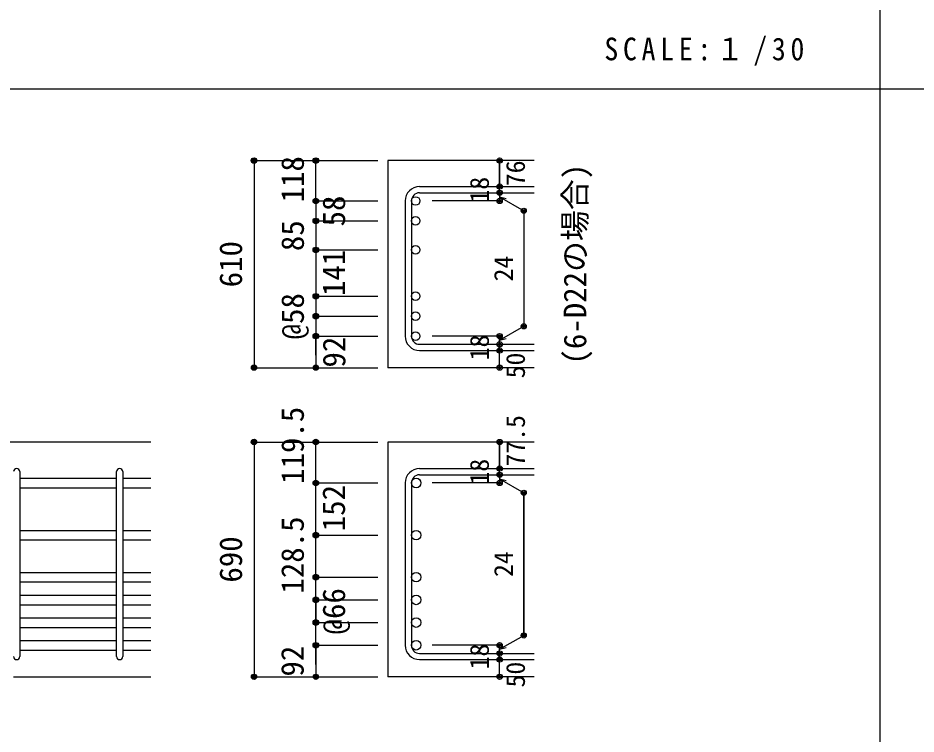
# Model space of a CAD drawing. Units: millimetres at full size, sheet at 1:30; some dimension numbers follow another scale. Extents: x -5973 to 5954, y -4195 to 4201.
# Drawn here: x -3633 to -1019, y -2100 to -15 of the extents above; entities that cross this region are included whole.
import ezdxf
from ezdxf.enums import TextEntityAlignment as Align

# ---------------------------------------------------------------- set-up
doc = ezdxf.new("R2010")
doc.units = ezdxf.units.MM
doc.header["$LTSCALE"] = 30
doc.header["$PDMODE"] = 32
doc.header["$PDSIZE"] = 15
for name, color, linetype in [('0-1_躯体線', 2, 'Continuous'), ('0-5_基礎梁筋', 7, 'Continuous'), ('0-6_スタラップ筋', 7, 'Continuous'), ('0-7_文字', 4, 'Continuous'), ('0-D_寸法', 4, 'Continuous'), ('6-7_文字', 7, 'Continuous'), ('F-0_枠', 6, 'Continuous')]:
    doc.layers.add(name, color=color, linetype=linetype)
doc.styles.add('ＭＳ ゴシック', font='')
doc.styles.get('ＭＳ ゴシック').set_extended_font_data('MS Gothic')

msp = doc.modelspace()

# ---------------------------------------------------------------- linework, layer by layer
at = {"layer": '0-1_躯体線'}
for p, q in [((-2130.8, -430.44), (-2555.8, -430.44)), ((-2555.8, -430.44), (-2555.8, -1033.44)), ((-2130.8, -1033.44), (-2555.8, -1033.44)), ((-3245.8, -1249.89), (-4945.8, -1249.89)), ((-2130.8, -1249.89), (-2555.8, -1249.89)), ((-2555.8, -1249.89), (-2555.8, -1933.39)), ((-3645.8, -1933.39), (-3245.8, -1933.39)), ((-2130.8, -1933.39), (-2555.8, -1933.39))]:
    msp.add_line(p, q, dxfattribs=at)
at = {"layer": '0-5_基礎梁筋'}
for p, q in [((-3627.8, -1355.09), (-3345.8, -1355.09)), ((-3327.8, -1355.09), (-3245.8, -1355.09)), ((-3627.8, -1383.09), (-3345.8, -1383.09)), ((-3327.8, -1383.09), (-3245.8, -1383.09)), ((-3627.8, -1507.09), (-3345.8, -1507.09)), ((-3327.8, -1507.09), (-3245.8, -1507.09)), ((-3627.8, -1535.09), (-3345.8, -1535.09)), ((-3327.8, -1535.09), (-3245.8, -1535.09)), ((-3627.8, -1629.39), (-3345.8, -1629.39)), ((-3327.8, -1629.39), (-3245.8, -1629.39)), ((-3627.8, -1657.39), (-3345.8, -1657.39)), ((-3327.8, -1657.39), (-3245.8, -1657.39)), ((-3627.8, -1695.39), (-3345.8, -1695.39)), ((-3327.8, -1695.39), (-3245.8, -1695.39)), ((-3627.8, -1723.39), (-3345.8, -1723.39)), ((-3327.8, -1723.39), (-3245.8, -1723.39)), ((-3627.8, -1761.39), (-3345.8, -1761.39)), ((-3327.8, -1761.39), (-3245.8, -1761.39)), ((-3627.8, -1789.39), (-3345.8, -1789.39)), ((-3327.8, -1789.39), (-3245.8, -1789.39)), ((-3627.8, -1827.39), (-3345.8, -1827.39)), ((-3327.8, -1827.39), (-3245.8, -1827.39)), ((-3627.8, -1855.39), (-3345.8, -1855.39)), ((-3327.8, -1855.39), (-3245.8, -1855.39))]:
    msp.add_line(p, q, dxfattribs=at)
at = {"layer": '0-5_基礎梁筋', "color": 3}
for centre, radius in [((-2475.3, -548.13), 12.5), ((-2475.3, -606.13), 12.5), ((-2475.3, -690.44), 12.5), ((-2475.3, -825.44), 12.5), ((-2475.3, -883.44), 12.5), ((-2475.3, -941.44), 12.5), ((-2473.8, -1369.09), 14), ((-2473.8, -1521.09), 14), ((-2473.8, -1643.39), 14), ((-2473.8, -1709.39), 14), ((-2473.8, -1775.39), 14), ((-2473.8, -1841.39), 14)]:
    msp.add_circle(centre, radius, dxfattribs=at)
at = {"layer": '0-6_スタラップ筋'}
for p, q in [((-2463.8, -506.13), (-2130.8, -506.13)), ((-2505.8, -548.13), (-2505.8, -941.44)), ((-2487.8, -548.13), (-2487.8, -941.44)), ((-2463.8, -524.13), (-2130.8, -524.13)), ((-2463.8, -965.44), (-2130.8, -965.44)), ((-2463.8, -983.44), (-2130.8, -983.44)), ((-2463.8, -1327.09), (-2130.8, -1327.09)), ((-3627.8, -1336.09), (-3627.8, -1874.39)), ((-3345.8, -1874.39), (-3345.8, -1336.09)), ((-3327.8, -1336.09), (-3327.8, -1874.39)), ((-2463.8, -1345.09), (-2130.8, -1345.09)), ((-2505.8, -1369.09), (-2505.8, -1841.39)), ((-2487.8, -1369.09), (-2487.8, -1841.39)), ((-2463.8, -1865.39), (-2130.8, -1865.39)), ((-2463.8, -1883.39), (-2130.8, -1883.39))]:
    msp.add_line(p, q, dxfattribs=at)
for centre, radius, start, end in [((-2463.8, -548.13), 42, 90, 180), ((-2463.8, -548.13), 24, 90, 180), ((-2463.8, -941.44), 42, 180, 270), ((-2463.8, -941.44), 24, 180, 270), ((-3636.8, -1336.09), 9, 0, 180), ((-3336.8, -1336.09), 9, 0, 180), ((-2463.8, -1369.09), 42, 90, 180), ((-2463.8, -1369.09), 24, 90, 180), ((-2463.8, -1841.39), 42, 180, 270), ((-2463.8, -1841.39), 24, 180, 270), ((-3636.8, -1874.39), 9, 180, 0), ((-3336.8, -1874.39), 9, 180, 0)]:
    msp.add_arc(centre, radius, start, end, dxfattribs=at)
at = {"layer": '0-D_寸法'}
for p, q in [((-2945.8, -430.44), (-2765.8, -430.44)), ((-2945.8, -430.44), (-2765.8, -430.44)), ((-2945.8, -430.44), (-2945.8, -1033.44)), ((-2765.8, -430.44), (-2585.8, -430.44)), ((-2765.8, -430.44), (-2585.8, -430.44)), ((-2765.8, -548.13), (-2765.8, -430.44)), ((-2230.8, -506.13), (-2230.8, -430.44)), ((-2230.8, -430.44), (-2230.8, -506.13)), ((-2230.8, -524.13), (-2230.8, -506.13)), ((-2765.8, -548.13), (-2585.8, -548.13)), ((-2765.8, -548.13), (-2585.8, -548.13)), ((-2765.8, -548.13), (-2765.8, -606.13)), ((-2765.8, -548.13), (-2585.8, -548.13)), ((-2230.8, -548.13), (-2426.89, -548.13)), ((-2230.8, -524.13), (-2230.8, -548.13)), ((-2230.8, -536.13), (-2160.74, -576.58)), ((-2230.8, -536.13), (-2211.48, -541.31)), ((-2160.74, -576.58), (-2160.74, -912.99)), ((-2765.8, -606.13), (-2585.8, -606.13)), ((-2765.8, -606.13), (-2765.8, -691.94)), ((-2765.8, -690.44), (-2585.8, -690.44)), ((-2765.8, -690.44), (-2585.8, -690.44)), ((-2765.8, -690.44), (-2585.8, -690.44)), ((-2765.8, -825.44), (-2585.8, -825.44)), ((-2765.8, -825.44), (-2585.8, -825.44)), ((-2765.8, -883.44), (-2585.8, -883.44)), ((-2765.8, -883.44), (-2585.8, -883.44)), ((-2230.8, -953.44), (-2160.74, -912.99)), ((-2765.8, -941.44), (-2585.8, -941.44)), ((-2765.8, -997.4), (-2765.8, -941.44)), ((-2765.8, -947.44), (-2765.8, -1033.44)), ((-2230.8, -941.44), (-2426.89, -941.44)), ((-2230.8, -965.44), (-2230.8, -941.44)), ((-2230.8, -953.44), (-2211.48, -948.26)), ((-2230.8, -983.44), (-2230.8, -965.44)), ((-2230.8, -1033.44), (-2230.8, -983.44)), ((-2945.8, -1033.44), (-2765.8, -1033.44)), ((-2765.8, -1033.44), (-2585.8, -1033.44)), ((-2945.8, -1249.89), (-2765.8, -1249.89)), ((-2945.8, -1249.89), (-2765.8, -1249.89)), ((-2945.8, -1249.89), (-2945.8, -1933.39)), ((-2765.8, -1249.89), (-2585.8, -1249.89)), ((-2765.8, -1249.89), (-2585.8, -1249.89)), ((-2765.8, -1369.09), (-2765.8, -1249.89)), ((-2230.8, -1327.09), (-2230.8, -1249.89)), ((-2230.8, -1249.89), (-2230.8, -1327.09)), ((-2230.8, -1345.09), (-2230.8, -1327.09)), ((-2230.8, -1345.09), (-2230.8, -1369.09)), ((-2230.8, -1357.09), (-2160.74, -1397.54)), ((-2230.8, -1357.09), (-2211.48, -1362.27)), ((-2765.8, -1369.09), (-2585.8, -1369.09)), ((-2765.8, -1369.09), (-2585.8, -1369.09)), ((-2765.8, -1512.89), (-2765.8, -1369.09)), ((-2230.8, -1369.09), (-2426.89, -1369.09)), ((-2160.74, -1397.54), (-2160.74, -1812.95)), ((-2160.74, -1812.95), (-2160.74, -1397.54)), ((-2765.8, -1841.39), (-2765.8, -1512.89)), ((-2765.8, -1521.09), (-2585.8, -1521.09)), ((-2765.8, -1521.09), (-2585.8, -1521.09)), ((-2765.8, -1643.39), (-2585.8, -1643.39)), ((-2765.8, -1709.39), (-2585.8, -1709.39)), ((-2765.8, -1709.39), (-2765.8, -1775.39)), ((-2765.8, -1775.39), (-2585.8, -1775.39)), ((-2230.8, -1853.39), (-2160.74, -1812.95)), ((-2765.8, -1841.39), (-2585.8, -1841.39)), ((-2765.8, -1897.36), (-2765.8, -1841.39)), ((-2765.8, -1847.39), (-2765.8, -1933.39)), ((-2230.8, -1841.39), (-2426.89, -1841.39)), ((-2230.8, -1865.39), (-2230.8, -1841.39)), ((-2230.8, -1853.39), (-2211.48, -1848.22)), ((-2230.8, -1883.39), (-2230.8, -1865.39)), ((-2230.8, -1933.39), (-2230.8, -1883.39)), ((-2945.8, -1933.39), (-2765.8, -1933.39)), ((-2765.8, -1933.39), (-2585.8, -1933.39))]:
    msp.add_line(p, q, dxfattribs=at)
msp.add_lwpolyline([(-2765.8, -691.94), (-2765.8, -941.44), (-2585.8, -941.44)], dxfattribs=at)
for centre, radius in [((-2945.8, -430.44), 8), ((-2945.8, -430.44), 7.2), ((-2945.8, -430.44), 6.4), ((-2945.8, -430.44), 5.6), ((-2945.8, -430.44), 4.8), ((-2945.8, -430.44), 4), ((-2945.8, -430.44), 3.2), ((-2945.8, -430.44), 2.4), ((-2945.8, -430.44), 1.6), ((-2945.8, -430.44), 0.8), ((-2765.8, -430.44), 8), ((-2765.8, -430.44), 7.2), ((-2765.8, -430.44), 6.4), ((-2765.8, -430.44), 5.6), ((-2765.8, -430.44), 4.8), ((-2765.8, -430.44), 4), ((-2765.8, -430.44), 3.2), ((-2765.8, -430.44), 2.4), ((-2765.8, -430.44), 1.6), ((-2765.8, -430.44), 0.8), ((-2230.8, -430.44), 4), ((-2230.8, -430.44), 3.6), ((-2230.8, -430.44), 3.2), ((-2230.8, -430.44), 2.8), ((-2230.8, -430.44), 2.4), ((-2230.8, -430.44), 2), ((-2230.8, -430.44), 1.6), ((-2230.8, -430.44), 1.2), ((-2230.8, -430.44), 0.8), ((-2230.8, -430.44), 0.4), ((-2230.8, -506.13), 4), ((-2230.8, -524.13), 4), ((-2230.8, -506.13), 3.6), ((-2230.8, -524.13), 3.6), ((-2230.8, -506.13), 3.2), ((-2230.8, -524.13), 3.2), ((-2230.8, -506.13), 2.8), ((-2230.8, -524.13), 2.8), ((-2230.8, -506.13), 2.4), ((-2230.8, -524.13), 2.4), ((-2230.8, -506.13), 2), ((-2230.8, -524.13), 2), ((-2230.8, -506.13), 1.6), ((-2230.8, -524.13), 1.6), ((-2230.8, -506.13), 1.2), ((-2230.8, -506.13), 0.8), ((-2230.8, -506.13), 0.4), ((-2765.8, -548.13), 8), ((-2765.8, -548.13), 7.2), ((-2765.8, -548.13), 6.4), ((-2765.8, -548.13), 5.6), ((-2765.8, -548.13), 4.8), ((-2765.8, -548.13), 4), ((-2765.8, -548.13), 3.2), ((-2765.8, -548.13), 2.4), ((-2765.8, -548.13), 1.6), ((-2765.8, -548.13), 0.8), ((-2230.8, -548.13), 4), ((-2230.8, -548.13), 3.6), ((-2230.8, -548.13), 3.2), ((-2230.8, -548.13), 2.8), ((-2230.8, -548.13), 2.4), ((-2230.8, -548.13), 2), ((-2230.8, -548.13), 1.6), ((-2230.8, -524.13), 1.2), ((-2230.8, -548.13), 1.2), ((-2230.8, -524.13), 0.8), ((-2230.8, -548.13), 0.8), ((-2230.8, -524.13), 0.4), ((-2230.8, -548.13), 0.4), ((-2160.74, -576.58), 4), ((-2160.74, -576.58), 3.6), ((-2160.74, -576.58), 3.2), ((-2160.74, -576.58), 2.8), ((-2160.74, -576.58), 2.4), ((-2160.74, -576.58), 2), ((-2160.74, -576.58), 1.6), ((-2765.8, -606.13), 8), ((-2765.8, -606.13), 7.2), ((-2765.8, -606.13), 6.4), ((-2765.8, -606.13), 5.6), ((-2160.74, -576.58), 1.2), ((-2160.74, -576.58), 0.8), ((-2160.74, -576.58), 0.4), ((-2765.8, -606.13), 4.8), ((-2765.8, -606.13), 4), ((-2765.8, -606.13), 3.2), ((-2765.8, -606.13), 2.4), ((-2765.8, -606.13), 1.6), ((-2765.8, -606.13), 0.8), ((-2765.8, -690.44), 8), ((-2765.8, -690.44), 7.2), ((-2765.8, -690.44), 6.4), ((-2765.8, -690.44), 5.6), ((-2765.8, -690.44), 4.8), ((-2765.8, -690.44), 4), ((-2765.8, -690.44), 3.2), ((-2765.8, -690.44), 2.4), ((-2765.8, -690.44), 1.6), ((-2765.8, -690.44), 0.8), ((-2765.8, -825.44), 8), ((-2765.8, -825.44), 7.2), ((-2765.8, -825.44), 6.4), ((-2765.8, -825.44), 5.6), ((-2765.8, -825.44), 4.8), ((-2765.8, -825.44), 4), ((-2765.8, -825.44), 3.2), ((-2765.8, -825.44), 2.4), ((-2765.8, -825.44), 1.6), ((-2765.8, -825.44), 0.8), ((-2765.8, -883.44), 8), ((-2765.8, -883.44), 7.2), ((-2765.8, -883.44), 6.4), ((-2765.8, -883.44), 5.6), ((-2765.8, -883.44), 4.8), ((-2765.8, -883.44), 4), ((-2765.8, -883.44), 3.2), ((-2765.8, -883.44), 2.4), ((-2765.8, -883.44), 1.6), ((-2765.8, -883.44), 0.8), ((-2160.74, -912.99), 4), ((-2160.74, -912.99), 3.6), ((-2160.74, -912.99), 3.2), ((-2160.74, -912.99), 2.8), ((-2160.74, -912.99), 2.4), ((-2160.74, -912.99), 2), ((-2160.74, -912.99), 1.6), ((-2160.74, -912.99), 1.2), ((-2160.74, -912.99), 0.8), ((-2160.74, -912.99), 0.4), ((-2765.8, -941.44), 8), ((-2765.8, -941.44), 7.2), ((-2765.8, -941.44), 6.4), ((-2765.8, -941.44), 5.6), ((-2765.8, -941.44), 4.8), ((-2765.8, -941.44), 4), ((-2765.8, -941.44), 3.2), ((-2765.8, -941.44), 2.4), ((-2765.8, -941.44), 1.6), ((-2765.8, -941.44), 0.8), ((-2230.8, -941.44), 4), ((-2230.8, -941.44), 3.6), ((-2230.8, -941.44), 3.2), ((-2230.8, -941.44), 2.8), ((-2230.8, -941.44), 2.4), ((-2230.8, -941.44), 2), ((-2230.8, -941.44), 1.6), ((-2230.8, -941.44), 1.2), ((-2230.8, -941.44), 0.8), ((-2230.8, -965.44), 4), ((-2230.8, -965.44), 3.6), ((-2230.8, -965.44), 3.2), ((-2230.8, -965.44), 2.8), ((-2230.8, -965.44), 2.4), ((-2230.8, -965.44), 2), ((-2230.8, -965.44), 1.6), ((-2230.8, -965.44), 1.2), ((-2230.8, -965.44), 0.8), ((-2230.8, -941.44), 0.4), ((-2230.8, -965.44), 0.4), ((-2230.8, -983.44), 4), ((-2230.8, -983.44), 3.6), ((-2230.8, -983.44), 3.2), ((-2230.8, -983.44), 2.8), ((-2230.8, -983.44), 2.4), ((-2230.8, -983.44), 2), ((-2230.8, -983.44), 1.6), ((-2230.8, -983.44), 1.2), ((-2230.8, -983.44), 0.8), ((-2230.8, -983.44), 0.4), ((-2945.8, -1033.44), 7.2), ((-2945.8, -1033.44), 6.4), ((-2945.8, -1033.44), 5.6), ((-2945.8, -1033.44), 4.8), ((-2945.8, -1033.44), 4), ((-2945.8, -1033.44), 3.2), ((-2945.8, -1033.44), 2.4), ((-2945.8, -1033.44), 1.6), ((-2945.8, -1033.44), 0.8), ((-2765.8, -1033.44), 7.2), ((-2765.8, -1033.44), 6.4), ((-2765.8, -1033.44), 5.6), ((-2765.8, -1033.44), 4.8), ((-2765.8, -1033.44), 4), ((-2765.8, -1033.44), 3.2), ((-2765.8, -1033.44), 2.4), ((-2765.8, -1033.44), 1.6), ((-2765.8, -1033.44), 0.8), ((-2230.8, -1033.44), 4), ((-2230.8, -1033.44), 3.6), ((-2230.8, -1033.44), 3.2), ((-2230.8, -1033.44), 2.8), ((-2230.8, -1033.44), 2.4), ((-2230.8, -1033.44), 2), ((-2230.8, -1033.44), 1.6), ((-2230.8, -1033.44), 1.2), ((-2230.8, -1033.44), 0.8), ((-2230.8, -1033.44), 0.4), ((-2945.8, -1249.89), 8), ((-2945.8, -1249.89), 7.2), ((-2945.8, -1249.89), 6.4), ((-2945.8, -1249.89), 5.6), ((-2945.8, -1249.89), 4.8), ((-2945.8, -1249.89), 4), ((-2945.8, -1249.89), 3.2), ((-2945.8, -1249.89), 2.4), ((-2945.8, -1249.89), 1.6), ((-2945.8, -1249.89), 0.8), ((-2765.8, -1249.89), 8), ((-2765.8, -1249.89), 7.2), ((-2765.8, -1249.89), 6.4), ((-2765.8, -1249.89), 5.6), ((-2765.8, -1249.89), 4.8), ((-2765.8, -1249.89), 4), ((-2765.8, -1249.89), 3.2), ((-2765.8, -1249.89), 2.4), ((-2765.8, -1249.89), 1.6), ((-2765.8, -1249.89), 0.8), ((-2230.8, -1249.89), 4), ((-2230.8, -1249.89), 3.6), ((-2230.8, -1249.89), 3.2), ((-2230.8, -1249.89), 2.8), ((-2230.8, -1249.89), 2.4), ((-2230.8, -1249.89), 2), ((-2230.8, -1249.89), 1.6), ((-2230.8, -1249.89), 1.2), ((-2230.8, -1249.89), 0.8), ((-2230.8, -1249.89), 0.4), ((-2230.8, -1327.09), 4), ((-2230.8, -1327.09), 3.6), ((-2230.8, -1327.09), 3.2), ((-2230.8, -1327.09), 2.8), ((-2230.8, -1327.09), 2.4), ((-2230.8, -1327.09), 2), ((-2230.8, -1327.09), 1.6), ((-2230.8, -1327.09), 1.2), ((-2230.8, -1327.09), 0.8), ((-2230.8, -1327.09), 0.4), ((-2230.8, -1345.09), 4), ((-2230.8, -1345.09), 3.6), ((-2230.8, -1345.09), 3.2), ((-2230.8, -1345.09), 2.8), ((-2230.8, -1345.09), 2.4), ((-2230.8, -1345.09), 2), ((-2230.8, -1345.09), 1.6), ((-2230.8, -1345.09), 1.2), ((-2230.8, -1345.09), 0.8), ((-2230.8, -1345.09), 0.4), ((-2765.8, -1369.09), 8), ((-2765.8, -1369.09), 7.2), ((-2765.8, -1369.09), 6.4), ((-2765.8, -1369.09), 5.6), ((-2765.8, -1369.09), 4.8), ((-2765.8, -1369.09), 4), ((-2765.8, -1369.09), 3.2), ((-2765.8, -1369.09), 2.4), ((-2765.8, -1369.09), 1.6), ((-2765.8, -1369.09), 0.8), ((-2230.8, -1369.09), 4), ((-2230.8, -1369.09), 3.6), ((-2230.8, -1369.09), 3.2), ((-2230.8, -1369.09), 2.8), ((-2230.8, -1369.09), 2.4), ((-2230.8, -1369.09), 2), ((-2230.8, -1369.09), 1.6), ((-2230.8, -1369.09), 1.2), ((-2230.8, -1369.09), 0.8), ((-2230.8, -1369.09), 0.4), ((-2160.74, -1397.54), 4), ((-2160.74, -1397.54), 3.6), ((-2160.74, -1397.54), 3.2), ((-2160.74, -1397.54), 2.8), ((-2160.74, -1397.54), 2.4), ((-2160.74, -1397.54), 2), ((-2160.74, -1397.54), 1.6), ((-2160.74, -1397.54), 1.2), ((-2160.74, -1397.54), 0.8), ((-2160.74, -1397.54), 0.4), ((-2765.8, -1521.09), 8), ((-2765.8, -1521.09), 7.2), ((-2765.8, -1521.09), 6.4), ((-2765.8, -1521.09), 5.6), ((-2765.8, -1521.09), 4.8), ((-2765.8, -1521.09), 4), ((-2765.8, -1521.09), 3.2), ((-2765.8, -1521.09), 2.4), ((-2765.8, -1521.09), 1.6), ((-2765.8, -1521.09), 0.8), ((-2765.8, -1643.39), 8), ((-2765.8, -1643.39), 7.2), ((-2765.8, -1643.39), 6.4), ((-2765.8, -1643.39), 5.6), ((-2765.8, -1643.39), 4.8), ((-2765.8, -1643.39), 4), ((-2765.8, -1643.39), 3.2), ((-2765.8, -1643.39), 2.4), ((-2765.8, -1643.39), 1.6), ((-2765.8, -1643.39), 0.8), ((-2765.8, -1709.39), 8), ((-2765.8, -1709.39), 7.2), ((-2765.8, -1709.39), 6.4), ((-2765.8, -1709.39), 5.6), ((-2765.8, -1709.39), 4.8), ((-2765.8, -1709.39), 4), ((-2765.8, -1709.39), 3.2), ((-2765.8, -1709.39), 2.4), ((-2765.8, -1709.39), 1.6), ((-2765.8, -1709.39), 0.8), ((-2765.8, -1775.39), 8), ((-2765.8, -1775.39), 7.2), ((-2765.8, -1775.39), 6.4), ((-2765.8, -1775.39), 5.6), ((-2765.8, -1775.39), 4.8), ((-2765.8, -1775.39), 4), ((-2765.8, -1775.39), 3.2), ((-2765.8, -1775.39), 2.4), ((-2765.8, -1775.39), 1.6), ((-2765.8, -1775.39), 0.8), ((-2160.74, -1812.95), 4), ((-2160.74, -1812.95), 3.6), ((-2160.74, -1812.95), 3.2), ((-2160.74, -1812.95), 2.8), ((-2160.74, -1812.95), 2.4), ((-2160.74, -1812.95), 2), ((-2160.74, -1812.95), 1.6), ((-2160.74, -1812.95), 1.2), ((-2160.74, -1812.95), 0.8), ((-2160.74, -1812.95), 0.4), ((-2765.8, -1841.39), 8), ((-2765.8, -1841.39), 7.2), ((-2765.8, -1841.39), 6.4), ((-2765.8, -1841.39), 5.6), ((-2765.8, -1841.39), 4.8), ((-2765.8, -1841.39), 4), ((-2765.8, -1841.39), 3.2), ((-2765.8, -1841.39), 2.4), ((-2765.8, -1841.39), 1.6), ((-2765.8, -1841.39), 0.8), ((-2230.8, -1841.39), 4), ((-2230.8, -1841.39), 3.6), ((-2230.8, -1841.39), 3.2), ((-2230.8, -1841.39), 2.8), ((-2230.8, -1841.39), 2.4), ((-2230.8, -1841.39), 2), ((-2230.8, -1841.39), 1.6), ((-2230.8, -1841.39), 1.2), ((-2230.8, -1841.39), 0.8), ((-2230.8, -1841.39), 0.4), ((-2230.8, -1865.39), 4), ((-2230.8, -1883.39), 4), ((-2230.8, -1865.39), 3.6), ((-2230.8, -1883.39), 3.6), ((-2230.8, -1865.39), 3.2), ((-2230.8, -1883.39), 3.2), ((-2230.8, -1865.39), 2.8), ((-2230.8, -1883.39), 2.8), ((-2230.8, -1865.39), 2.4), ((-2230.8, -1883.39), 2.4), ((-2230.8, -1865.39), 2), ((-2230.8, -1883.39), 2), ((-2230.8, -1865.39), 1.6), ((-2230.8, -1883.39), 1.6), ((-2230.8, -1865.39), 1.2), ((-2230.8, -1865.39), 0.8), ((-2230.8, -1865.39), 0.4), ((-2230.8, -1883.39), 1.2), ((-2230.8, -1883.39), 0.8), ((-2230.8, -1883.39), 0.4), ((-2945.8, -1933.39), 7.2), ((-2945.8, -1933.39), 6.4), ((-2945.8, -1933.39), 5.6), ((-2945.8, -1933.39), 4.8), ((-2945.8, -1933.39), 4), ((-2945.8, -1933.39), 3.2), ((-2945.8, -1933.39), 2.4), ((-2945.8, -1933.39), 1.6), ((-2945.8, -1933.39), 0.8), ((-2765.8, -1933.39), 7.2), ((-2765.8, -1933.39), 6.4), ((-2765.8, -1933.39), 5.6), ((-2765.8, -1933.39), 4.8), ((-2765.8, -1933.39), 4), ((-2765.8, -1933.39), 3.2), ((-2765.8, -1933.39), 2.4), ((-2765.8, -1933.39), 1.6), ((-2765.8, -1933.39), 0.8), ((-2230.8, -1933.39), 4), ((-2230.8, -1933.39), 3.6), ((-2230.8, -1933.39), 3.2), ((-2230.8, -1933.39), 2.8), ((-2230.8, -1933.39), 2.4), ((-2230.8, -1933.39), 2), ((-2230.8, -1933.39), 1.6), ((-2230.8, -1933.39), 1.2), ((-2230.8, -1933.39), 0.8), ((-2230.8, -1933.39), 0.4)]:
    msp.add_circle(centre, radius, dxfattribs=at)
at = {"layer": '0-D_寸法', "color": 7}
for p in [(-2945.8, -430.44), (-2765.8, -430.44), (-2230.8, -430.44), (-2230.8, -506.13), (-2230.8, -524.13), (-2765.8, -548.13), (-2230.8, -548.13), (-2160.74, -576.58), (-2765.8, -606.13), (-2765.8, -606.13), (-2765.8, -690.44), (-2765.8, -690.44), (-2765.8, -825.44), (-2765.8, -825.44), (-2765.8, -883.44), (-2765.8, -883.44), (-2160.74, -912.99), (-2765.8, -941.44), (-2765.8, -941.44), (-2230.8, -941.44), (-2230.8, -965.44), (-2230.8, -983.44), (-2945.8, -1033.44), (-2765.8, -1033.44), (-2230.8, -1033.44), (-2945.8, -1249.89), (-2945.8, -1249.89), (-2765.8, -1249.89), (-2230.8, -1249.89), (-2230.8, -1327.09), (-2230.8, -1345.09), (-2765.8, -1369.09), (-2230.8, -1369.09), (-2160.74, -1397.54), (-2765.8, -1521.09), (-2765.8, -1521.09), (-2765.8, -1643.39), (-2765.8, -1643.39), (-2765.8, -1709.39), (-2765.8, -1709.39), (-2765.8, -1775.39), (-2765.8, -1775.39), (-2160.74, -1812.95), (-2160.74, -1812.95), (-2765.8, -1841.39), (-2765.8, -1841.39), (-2230.8, -1841.39), (-2230.8, -1841.39), (-2230.8, -1865.39), (-2230.8, -1883.39), (-2945.8, -1933.39), (-2945.8, -1933.39), (-2765.8, -1933.39), (-2230.8, -1933.39)]:
    msp.add_point(p, dxfattribs=at)
at = {"layer": 'F-0_枠', "color": 2}
for p, q in [((-1124.64, 4201.15), (-1124.64, -4195.24)), ((-5972.88, -222.05), (3723.6, -222.05))]:
    msp.add_line(p, q, dxfattribs=at)

# ---------------------------------------------------------------- texts
at = {"layer": '0-7_文字', "color": 7, "style": 'ＭＳ ゴシック'}
msp.add_text('(6-D22の場合)', height=65.98, rotation=90, dxfattribs=at).set_placement((-1958.91, -1024.2), align=Align.BOTTOM_LEFT)
at = {"layer": '0-D_寸法', "style": 'ＭＳ ゴシック'}
for s, height, p in [('118', 65.98, (-2780.92, -552.15)), ('76', 54.99, (-2140.8, -505.02)), ('18', 54.99, (-2245.8, -552.63)), ('58', 65.98, (-2660.8, -622.13)), ('85', 65.98, (-2780.8, -694.04)), ('610', 65.98, (-2960.8, -799.44)), ('141', 65.98, (-2660.8, -824.69)), ('24', 54.99, (-2175.74, -782.29)), ('@58', 65.98, (-2780.8, -950.94)), ('18', 54.99, (-2245.8, -1011.94)), ('92', 65.98, (-2660.18, -1033)), ('50', 54.99, (-2140.8, -1064.44)), ('119.5', 65.98, (-2780.92, -1371.61)), ('77.5', 54.99, (-2140.8, -1321.09)), ('18', 54.99, (-2245.8, -1373.59)), ('152', 65.98, (-2661.08, -1509.6)), ('128.5', 65.98, (-2780.99, -1691.05)), ('690', 65.98, (-2960.8, -1659.14)), ('24', 54.99, (-2175.74, -1642.74)), ('@66', 65.98, (-2660.8, -1809.89)), ('92', 65.98, (-2781.49, -1932.68)), ('18', 54.99, (-2245.8, -1911.89)), ('50', 54.99, (-2140.8, -1964.39))]:
    msp.add_text(s, height=height, rotation=90, dxfattribs=at).set_placement(p, align=Align.BOTTOM_LEFT)
at = {"layer": '6-7_文字', "color": 2, "insert": (-1925.98, -154.55), "char_height": 65.98, "attachment_point": 7, "style": 'ＭＳ ゴシック'}
msp.add_mtext('\\T1.34;\\W0.9;SCALE:１/30', dxfattribs=at)

doc.saveas('drawing.dxf')
